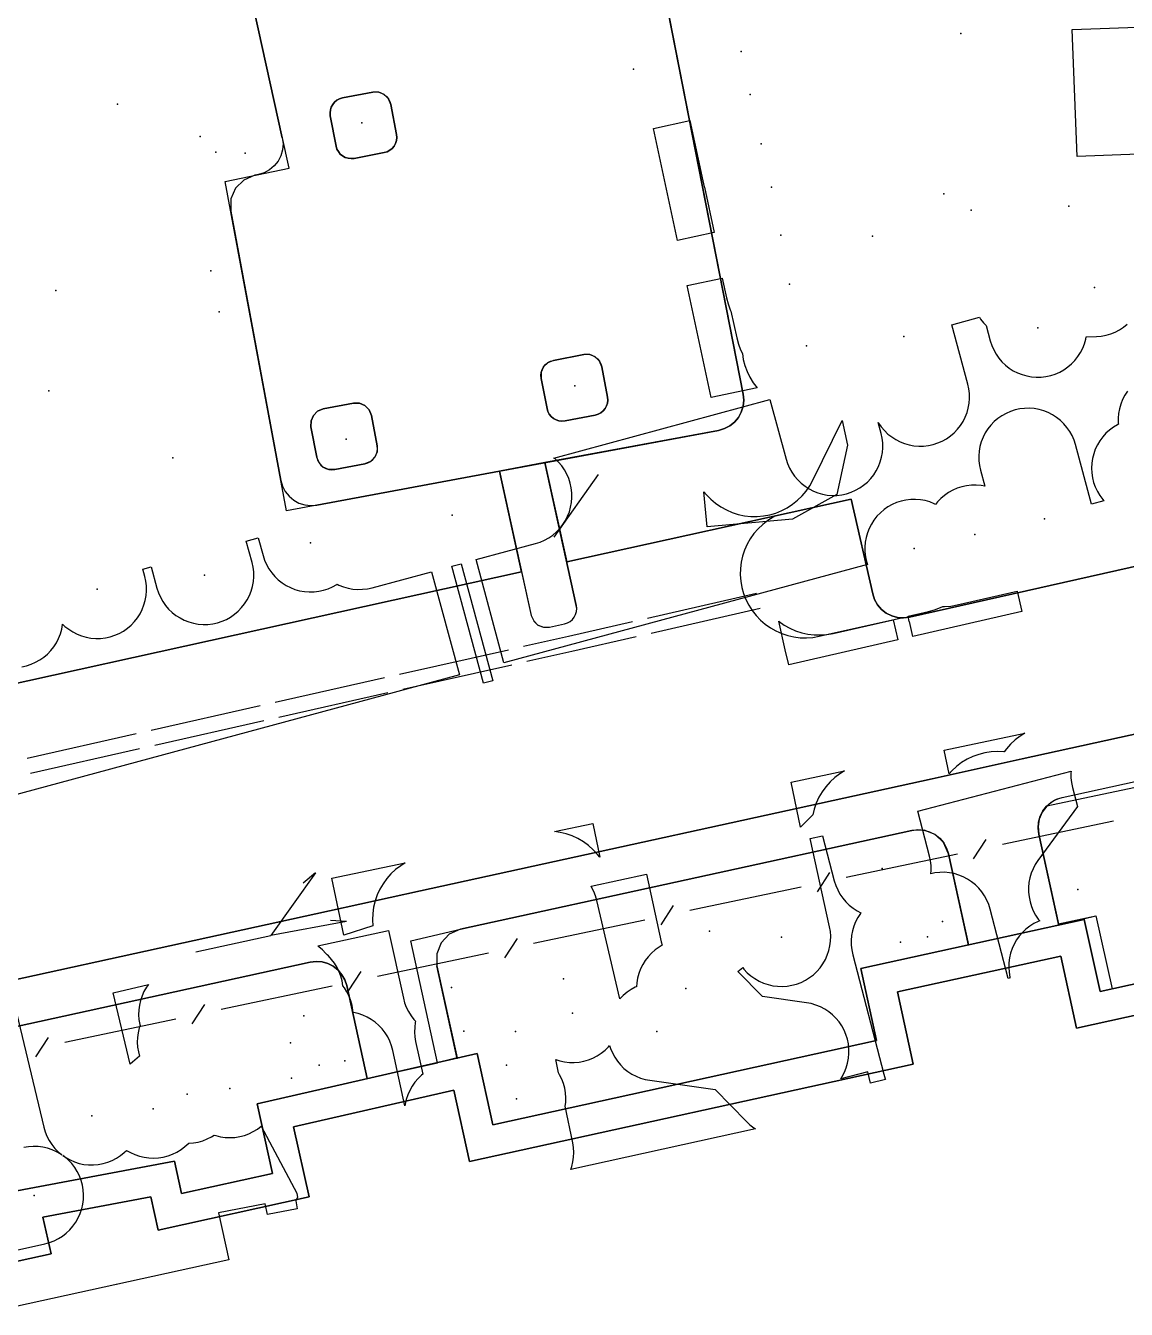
# Model space of a CAD drawing. Header units: metres. Extents: x 8858 to 9287, y -8974 to -8722.
# Drawn here: x 9107.37 to 9143.13, y -8955.03 to -8913.32 of the extents above; entities that cross this region are included whole.
import ezdxf

# ---------------------------------------------------------------- set-up
doc = ezdxf.new("R2010")
doc.units = ezdxf.units.M
for name, color, linetype in [('BOUNDARY', 7, 'Continuous'), ('BUSH', 7, 'Continuous'), ('CURB', 7, 'Continuous'), ('ELECTR_CABLE', 7, 'Continuous'), ('ELECTR_CABLE_COMM', 7, 'Continuous'), ('GRASS', 7, 'Continuous'), ('GROUND', 7, 'Continuous'), ('LOUNGER', 7, 'Continuous'), ('OVERHEAD_POWER_LINE', 7, 'Continuous'), ('ROAD', 7, 'Continuous'), ('SEWER', 7, 'Continuous'), ('SIDEWALK_PATH', 7, 'Continuous'), ('TREE', 7, 'Continuous')]:
    doc.layers.add(name, color=color, linetype=linetype)

msp = doc.modelspace()

# ---------------------------------------------------------------- linework, layer by layer
at = {"layer": 'BOUNDARY'}
msp.add_lwpolyline([(9155.736, -8942.765), (9141.513, -8945.894), (9140.998, -8943.551), (9135.689, -8944.719), (9136.204, -8947.062), (9121.791, -8950.233), (9121.281, -8947.913), (9116.077, -8949.105), (9116.577, -8951.38), (9111.672, -8952.459), (9111.435, -8951.381), (9107.935, -8952.035), (9108.196, -8953.224), (9102.198, -8954.543)], dxfattribs=at)
at = {"layer": 'BUSH'}
for p in [(9134.879, -8920.16), (9112.155, -8927.362)]:
    msp.add_point(p, dxfattribs=at)
at = {"layer": 'CURB'}
for points in [[(9115.709, -8916.961), (9113.361, -8906.325)], [(9127.422, -8908.657), (9130.679, -8925.294)], [(9117.665, -8915.665), (9118.648, -8915.478)], [(9119.233, -8915.875), (9119.42, -8916.857)], [(9117.455, -8917.232), (9117.268, -8916.25)], [(9119.023, -8917.442), (9118.04, -8917.63)], [(9114.815, -8918.181), (9114.935, -8918.156)], [(9115.661, -8928.096), (9114.034, -8919.343)], [(9124.518, -8924.195), (9125.5, -8924.007)], [(9126.085, -8924.405), (9126.272, -8925.387)], [(9124.308, -8925.762), (9124.12, -8924.779)], [(9117.038, -8925.775), (9118.02, -8925.587)], [(9118.605, -8925.985), (9118.792, -8926.967)], [(9125.875, -8925.972), (9124.893, -8926.159)], [(9116.828, -8927.342), (9116.64, -8926.359)], [(9129.88, -8926.47), (9122.761, -8927.793)], [(9122.761, -8927.793), (9116.827, -8928.896)], [(9118.395, -8927.552), (9117.413, -8927.739)], [(9122.761, -8927.793), (9123.795, -8932.483)], [(9124.236, -8927.519), (9125.26, -8932.161)], [(9124.948, -8930.744), (9134.193, -8928.704)], [(9134.193, -8928.704), (9134.888, -8931.783)], [(9136.083, -8932.538), (9148.253, -8929.794)], [(9096.497, -8937.022), (9123.483, -8931.067)], [(9124.39, -8932.863), (9124.879, -8932.757)], [(9139.746, -8937.145), (9156.497, -8933.474)], [(9141.044, -8938.397), (9155.815, -8935.159)], [(9136.815, -8937.788), (9139.746, -8937.145)], [(9120.198, -8941.43), (9136.815, -8937.788)], [(9101.857, -8947.999), (9102.971, -8953.349), (9107.005, -8952.462), (9106.737, -8951.242), (9112.204, -8950.22), (9112.434, -8951.267), (9115.386, -8950.618), (9114.887, -8948.352), (9122.041, -8946.714), (9122.553, -8949.041), (9135.013, -8946.3), (9134.497, -8943.957), (9141.76, -8942.36), (9142.275, -8944.703), (9154.545, -8942.004), (9153.933, -8939.222)], [(9121.496, -8942.681), (9136.16, -8939.467)], [(9140.932, -8942.556), (9140.281, -8939.587)], [(9138.001, -8943.199), (9137.35, -8940.23)], [(9117.243, -8942.078), (9120.198, -8941.43)], [(9101.324, -8945.567), (9117.243, -8942.078)], [(9102.622, -8946.818), (9116.612, -8943.752)], [(9121.394, -8946.89), (9120.733, -8943.872)], [(9118.464, -8947.533), (9117.802, -8944.514)]]:
    msp.add_lwpolyline(points, dxfattribs=at)
at = {"layer": 'ELECTR_CABLE'}
for points in [[(9128.551, -8920.296), (9127.772, -8916.656), (9128.946, -8916.404), (9129.365, -8918.36), (9129.418, -8918.559), (9129.421, -8918.567), (9129.736, -8920.042)], [(9129.644, -8925.403), (9128.865, -8921.763), (9129.998, -8921.52), (9130.134, -8922.158), (9130.188, -8922.357), (9130.26, -8922.55), (9130.284, -8922.6), (9130.47, -8923.464), (9130.523, -8923.664), (9130.595, -8923.857), (9130.653, -8923.975), (9130.684, -8924.168), (9130.737, -8924.367), (9130.81, -8924.56), (9130.901, -8924.745), (9131.009, -8924.92), (9131.134, -8925.084), (9131.134, -8925.084)], [(9132.284, -8929.357), (9129.506, -8929.6), (9129.406, -8928.463), (9129.484, -8928.56), (9129.627, -8928.707), (9129.785, -8928.84), (9129.955, -8928.956), (9130.135, -8929.056), (9130.325, -8929.137), (9130.521, -8929.199), (9130.723, -8929.242), (9130.928, -8929.265), (9131.134, -8929.268), (9131.339, -8929.25), (9131.542, -8929.212), (9131.74, -8929.155), (9131.931, -8929.078), (9132.114, -8928.984), (9132.287, -8928.871), (9132.448, -8928.743), (9132.595, -8928.599), (9132.728, -8928.441), (9132.845, -8928.271), (9132.944, -8928.091), (9133.894, -8926.145), (9134.065, -8926.946), (9133.718, -8928.553)], [(9136.037, -8932.511), (9136.699, -8932.36), (9136.898, -8932.305), (9137.09, -8932.23), (9137.161, -8932.193), (9137.221, -8932.195), (9137.427, -8932.179), (9137.63, -8932.143), (9139.579, -8931.697), (9139.731, -8932.361), (9136.189, -8933.169), (9136.078, -8932.682), (9136.076, -8932.682)], [(9132.047, -8933.602), (9131.834, -8932.667), (9131.848, -8932.68), (9132.017, -8932.798), (9132.197, -8932.899), (9132.385, -8932.982), (9132.581, -8933.046), (9132.783, -8933.09), (9132.987, -8933.115), (9133.193, -8933.119), (9133.399, -8933.103), (9133.602, -8933.067), (9135.552, -8932.622), (9135.702, -8933.281), (9132.161, -8934.089), (9132.049, -8933.602)], [(9137.207, -8936.859), (9139.834, -8936.309), (9139.683, -8936.402), (9139.519, -8936.526), (9139.367, -8936.666), (9139.23, -8936.82), (9139.162, -8936.914), (9139.146, -8936.911), (9138.94, -8936.903), (9138.734, -8936.915), (9138.531, -8936.946), (9138.331, -8936.998), (9138.138, -8937.069), (9137.952, -8937.158), (9137.776, -8937.266), (9137.612, -8937.39), (9137.46, -8937.529), (9137.369, -8937.632)], [(9132.235, -8937.9), (9133.97, -8937.537), (9133.819, -8937.63), (9133.655, -8937.754), (9133.503, -8937.894), (9133.367, -8938.048), (9133.245, -8938.215), (9133.141, -8938.392), (9133.055, -8938.58), (9132.987, -8938.774), (9132.942, -8938.966), (9132.541, -8939.364)], [(9126.024, -8940.342), (9125.952, -8940.248), (9125.812, -8940.096), (9125.658, -8939.959), (9125.491, -8939.838), (9125.314, -8939.734), (9125.126, -8939.648), (9124.932, -8939.58), (9124.731, -8939.532), (9124.556, -8939.508), (9125.795, -8939.249)], [(9117.318, -8941.023), (9119.705, -8940.523), (9119.554, -8940.616), (9119.39, -8940.741), (9119.238, -8940.88), (9119.102, -8941.034), (9118.98, -8941.201), (9118.876, -8941.379), (9118.79, -8941.566), (9118.722, -8941.761), (9118.674, -8941.961), (9118.646, -8942.165), (9118.638, -8942.371), (9118.65, -8942.566), (9117.705, -8942.871)]]:
    msp.add_lwpolyline(points, close=True, dxfattribs=at)
for points in [[(9127.573, -8932.572), (9131.114, -8931.763)], [(9127.687, -8933.059), (9131.228, -8932.25)], [(9123.544, -8933.487), (9125.009, -8933.157), (9127.086, -8932.683)], [(9123.657, -8933.974), (9125.119, -8933.645), (9127.199, -8933.17)], [(9119.512, -8934.395), (9123.056, -8933.597)], [(9119.626, -8934.882), (9123.169, -8934.084)], [(9115.481, -8935.302), (9119.024, -8934.505)], [(9115.594, -8935.789), (9119.138, -8934.991)], [(9111.449, -8936.21), (9114.993, -8935.412)], [(9111.563, -8936.697), (9115.106, -8935.899)], [(9107.418, -8937.118), (9110.961, -8936.32)], [(9107.531, -8937.605), (9111.075, -8936.807)]]:
    msp.add_lwpolyline(points, dxfattribs=at)
at = {"layer": 'ELECTR_CABLE_COMM'}
for points in [[(9139.106, -8939.919), (9142.715, -8939.157)], [(9138.167, -8940.388), (9138.576, -8939.76)], [(9134.028, -8940.992), (9137.638, -8940.229)], [(9133.09, -8941.461), (9133.499, -8940.833)], [(9128.951, -8942.064), (9132.561, -8941.302)], [(9128.013, -8942.534), (9128.422, -8941.905)], [(9123.874, -8943.137), (9127.484, -8942.375)], [(9122.936, -8943.606), (9123.345, -8942.978)], [(9118.797, -8944.21), (9122.407, -8943.447)], [(9117.859, -8944.679), (9118.268, -8944.051)], [(9113.72, -8945.282), (9117.33, -8944.52)], [(9112.782, -8945.751), (9113.191, -8945.123)], [(9108.643, -8946.355), (9112.252, -8945.592)], [(9107.705, -8946.824), (9108.114, -8946.196)]]:
    msp.add_lwpolyline(points, dxfattribs=at)
at = {"layer": 'GRASS'}
for points in [[(9096.497, -8937.022), (9123.483, -8931.067), (9122.761, -8927.793), (9115.844, -8929.079), (9113.855, -8918.379), (9115.928, -8917.951), (9113.361, -8906.325)], [(9127.422, -8908.657), (9130.679, -8925.294), (9130.698, -8925.492), (9130.677, -8925.687), (9130.619, -8925.874), (9130.525, -8926.048), (9130.398, -8926.2), (9130.245, -8926.323), (9130.071, -8926.414), (9129.88, -8926.47), (9124.236, -8927.519), (9124.948, -8930.744), (9134.193, -8928.704), (9134.888, -8931.783), (9134.95, -8931.97), (9135.046, -8932.139), (9135.174, -8932.287), (9135.329, -8932.408), (9135.505, -8932.496), (9135.693, -8932.548), (9135.888, -8932.562), (9136.083, -8932.538), (9148.253, -8929.794)]]:
    msp.add_lwpolyline(points, dxfattribs=at)
for points in [[(9119.233, -8915.875), (9119.158, -8915.691), (9119.022, -8915.555), (9118.846, -8915.48), (9118.648, -8915.478), (9117.665, -8915.665), (9117.571, -8915.693), (9117.485, -8915.738), (9117.409, -8915.8), (9117.346, -8915.875), (9117.299, -8915.962), (9117.27, -8916.055), (9117.259, -8916.152), (9117.268, -8916.25), (9117.455, -8917.232), (9117.483, -8917.327), (9117.529, -8917.413), (9117.59, -8917.489), (9117.666, -8917.552), (9117.752, -8917.599), (9117.845, -8917.628), (9117.942, -8917.639), (9118.04, -8917.63), (9119.023, -8917.442), (9119.117, -8917.414), (9119.203, -8917.369), (9119.279, -8917.308), (9119.342, -8917.232), (9119.389, -8917.146), (9119.418, -8917.053), (9119.429, -8916.956), (9119.42, -8916.857)], [(9126.085, -8924.405), (9126.01, -8924.221), (9125.875, -8924.085), (9125.699, -8924.009), (9125.5, -8924.007), (9124.518, -8924.195), (9124.334, -8924.27), (9124.198, -8924.405), (9124.122, -8924.581), (9124.12, -8924.779), (9124.308, -8925.762), (9124.336, -8925.856), (9124.381, -8925.943), (9124.442, -8926.018), (9124.518, -8926.082), (9124.604, -8926.129), (9124.697, -8926.158), (9124.794, -8926.168), (9124.893, -8926.159), (9125.875, -8925.972), (9125.969, -8925.944), (9126.056, -8925.898), (9126.132, -8925.837), (9126.195, -8925.762), (9126.242, -8925.675), (9126.271, -8925.582), (9126.281, -8925.485), (9126.272, -8925.387)], [(9118.605, -8925.985), (9118.53, -8925.801), (9118.395, -8925.665), (9118.219, -8925.589), (9118.02, -8925.587), (9117.038, -8925.775), (9116.854, -8925.85), (9116.718, -8925.985), (9116.642, -8926.161), (9116.64, -8926.359), (9116.828, -8927.342), (9116.856, -8927.436), (9116.901, -8927.523), (9116.962, -8927.598), (9117.038, -8927.662), (9117.124, -8927.709), (9117.217, -8927.738), (9117.314, -8927.748), (9117.413, -8927.739), (9118.395, -8927.552), (9118.489, -8927.524), (9118.576, -8927.478), (9118.652, -8927.417), (9118.715, -8927.342), (9118.762, -8927.255), (9118.791, -8927.162), (9118.801, -8927.065), (9118.792, -8926.967)], [(9153.933, -8939.222), (9157.555, -8938.425), (9157.006, -8935.922), (9156.946, -8935.737), (9156.853, -8935.569), (9156.73, -8935.422), (9156.579, -8935.3), (9140.54, -8938.677), (9140.391, -8938.875), (9140.296, -8939.1), (9140.258, -8939.341), (9140.281, -8939.587), (9140.921, -8942.509), (9142.14, -8942.241), (9142.664, -8944.617), (9154.545, -8942.004)], [(9135.013, -8946.3), (9134.497, -8943.957), (9137.999, -8943.187), (9137.35, -8940.23), (9137.19, -8939.866), (9136.913, -8939.602), (9136.557, -8939.461), (9136.16, -8939.467), (9121.496, -8942.681), (9121.132, -8942.841), (9120.868, -8943.119), (9120.726, -8943.475), (9120.733, -8943.872), (9121.388, -8946.863), (9122.041, -8946.714), (9122.553, -8949.041)], [(9102.622, -8946.818), (9102.261, -8946.977), (9101.997, -8947.251), (9101.855, -8947.604), (9101.857, -8947.999), (9102.971, -8953.349), (9107.005, -8952.462), (9106.737, -8951.242), (9112.204, -8950.22), (9112.434, -8951.267), (9115.386, -8950.618), (9114.887, -8948.352), (9118.464, -8947.533), (9117.802, -8944.514), (9117.742, -8944.327), (9117.646, -8944.157), (9117.52, -8944.009), (9117.365, -8943.886), (9117.189, -8943.797), (9117.002, -8943.744), (9116.807, -8943.729), (9116.612, -8943.752)]]:
    msp.add_lwpolyline(points, close=True, dxfattribs=at)
at = {"layer": 'GROUND'}
for points in [[(9113.361, -8906.325), (9115.709, -8916.961), (9115.733, -8917.158), (9115.717, -8917.355), (9115.663, -8917.544), (9115.572, -8917.72), (9115.448, -8917.876), (9115.297, -8918.002), (9115.125, -8918.097), (9114.935, -8918.156), (9114.815, -8918.181), (9114.454, -8918.334), (9114.187, -8918.602), (9114.039, -8918.951), (9114.034, -8919.343), (9115.661, -8928.096), (9115.716, -8928.285), (9115.806, -8928.458), (9115.928, -8928.611), (9116.079, -8928.737), (9116.251, -8928.832), (9116.437, -8928.891), (9116.631, -8928.913), (9116.827, -8928.896), (9122.761, -8927.793), (9123.483, -8931.067), (9096.497, -8937.022)], [(9148.253, -8929.794), (9136.083, -8932.538), (9135.888, -8932.562), (9135.693, -8932.548), (9135.505, -8932.496), (9135.329, -8932.408), (9135.174, -8932.287), (9135.046, -8932.139), (9134.95, -8931.97), (9134.888, -8931.783), (9134.193, -8928.704), (9124.948, -8930.744), (9124.236, -8927.519), (9129.88, -8926.47), (9130.071, -8926.414), (9130.245, -8926.323), (9130.398, -8926.2), (9130.525, -8926.048), (9130.619, -8925.874), (9130.677, -8925.687), (9130.698, -8925.492), (9130.679, -8925.294), (9127.422, -8908.657)]]:
    msp.add_lwpolyline(points, dxfattribs=at)
at = {"layer": 'LOUNGER'}
msp.add_point((9137.193, -8918.784), dxfattribs=at)
at = {"layer": 'OVERHEAD_POWER_LINE'}
for points in [[(9124.535, -8929.939), (9125.983, -8927.9)], [(9116.786, -8940.851), (9115.338, -8942.889)], [(9116.786, -8940.851), (9116.386, -8941.182)], [(9117.796, -8942.434), (9117.279, -8942.394)], [(9117.796, -8942.434), (9115.338, -8942.889)], [(9112.895, -8943.419), (9115.338, -8942.889)]]:
    msp.add_lwpolyline(points, dxfattribs=at)
at = {"layer": 'ROAD'}
for points in [[(9096.498, -8937.022), (9123.482, -8931.067), (9123.483, -8931.067), (9123.483, -8931.068), (9123.795, -8932.482), (9123.796, -8932.484), (9123.875, -8932.662), (9123.877, -8932.665), (9124.013, -8932.795), (9124.016, -8932.797), (9124.19, -8932.866), (9124.194, -8932.867), (9124.389, -8932.864), (9124.391, -8932.863), (9124.878, -8932.757), (9124.879, -8932.757), (9124.972, -8932.727), (9124.973, -8932.726), (9125.057, -8932.68), (9125.059, -8932.678), (9125.132, -8932.616), (9125.133, -8932.615), (9125.193, -8932.539), (9125.194, -8932.537), (9125.238, -8932.451), (9125.238, -8932.449), (9125.264, -8932.357), (9125.265, -8932.355), (9125.272, -8932.26), (9125.272, -8932.258), (9125.261, -8932.161), (9125.26, -8932.16), (9124.948, -8930.745), (9124.948, -8930.744), (9124.949, -8930.744), (9131.725, -8929.249), (9131.65, -8929.286), (9131.476, -8929.397), (9131.314, -8929.524), (9131.164, -8929.666), (9131.03, -8929.822), (9130.911, -8929.991), (9130.81, -8930.17), (9130.727, -8930.359), (9130.662, -8930.554), (9130.617, -8930.755), (9130.592, -8930.96), (9130.587, -8931.166), (9130.603, -8931.371), (9130.638, -8931.574), (9130.693, -8931.773), (9130.768, -8931.965), (9130.86, -8932.149), (9130.971, -8932.323), (9131.098, -8932.486), (9131.24, -8932.635), (9131.396, -8932.769), (9131.565, -8932.888), (9131.744, -8932.989), (9131.933, -8933.072), (9132.128, -8933.137), (9132.33, -8933.182), (9132.534, -8933.207), (9132.74, -8933.212), (9132.946, -8933.196), (9133.149, -8933.161), (9135.823, -8932.558), (9135.887, -8932.563), (9135.889, -8932.562), (9136.083, -8932.538), (9136.084, -8932.538), (9145.392, -8930.44)], [(9156.497, -8933.474), (9139.746, -8937.146), (9136.815, -8937.788), (9120.198, -8941.43), (9117.243, -8942.078), (9101.325, -8945.567), (9096.993, -8946.517), (9080.71, -8950.085), (9077.416, -8950.808), (9061.089, -8954.386)]]:
    msp.add_lwpolyline(points, dxfattribs=at)
at = {"layer": 'SEWER'}
for points in [[(9143.524, -8917.499), (9141.526, -8917.574), (9141.372, -8913.445), (9144.086, -8913.344)], [(9143.16, -8925.197), (9143.075, -8925.329), (9143.003, -8925.469), (9142.946, -8925.615), (9142.903, -8925.766), (9142.875, -8925.921), (9142.863, -8926.077), (9142.866, -8926.234), (9142.87, -8926.273), (9142.843, -8926.286), (9142.708, -8926.366), (9142.582, -8926.46), (9142.466, -8926.565), (9142.36, -8926.681), (9142.267, -8926.807), (9142.186, -8926.942), (9142.119, -8927.084), (9142.066, -8927.232), (9142.027, -8927.384), (9142.004, -8927.539), (9141.997, -8927.696), (9142.004, -8927.853), (9142.027, -8928.008), (9142.065, -8928.161), (9142.118, -8928.309), (9142.185, -8928.451), (9142.266, -8928.585), (9142.359, -8928.711), (9142.399, -8928.755), (9141.998, -8928.864), (9141.476, -8926.933), (9141.428, -8926.784), (9141.365, -8926.64), (9141.288, -8926.503), (9141.199, -8926.374), (9141.097, -8926.254), (9140.984, -8926.145), (9140.861, -8926.048), (9140.728, -8925.963), (9140.589, -8925.892), (9140.442, -8925.834), (9140.291, -8925.791), (9140.137, -8925.764), (9139.98, -8925.751), (9139.823, -8925.754), (9139.667, -8925.772), (9139.514, -8925.806), (9139.365, -8925.854), (9139.221, -8925.917), (9139.084, -8925.993), (9138.955, -8926.083), (9138.835, -8926.185), (9138.726, -8926.298), (9138.629, -8926.421), (9138.544, -8926.553), (9138.473, -8926.693), (9138.415, -8926.839), (9138.372, -8926.99), (9138.345, -8927.145), (9138.332, -8927.301), (9138.335, -8927.458), (9138.353, -8927.614), (9138.387, -8927.768), (9138.526, -8928.283), (9138.407, -8928.262), (9138.251, -8928.25), (9138.094, -8928.252), (9137.938, -8928.271), (9137.785, -8928.304), (9137.635, -8928.353), (9137.491, -8928.415), (9137.354, -8928.492), (9137.225, -8928.582), (9137.106, -8928.683), (9136.997, -8928.796), (9136.933, -8928.877), (9136.889, -8928.854), (9136.743, -8928.797), (9136.592, -8928.754), (9136.437, -8928.726), (9136.281, -8928.714), (9136.124, -8928.716), (9135.968, -8928.735), (9135.815, -8928.768), (9135.665, -8928.817), (9135.521, -8928.879), (9135.384, -8928.956), (9135.255, -8929.046), (9135.136, -8929.147), (9135.027, -8929.26), (9134.929, -8929.384), (9134.845, -8929.516), (9134.773, -8929.656), (9134.716, -8929.802), (9134.673, -8929.953), (9134.645, -8930.107), (9134.633, -8930.264), (9134.636, -8930.421), (9134.654, -8930.577), (9134.687, -8930.73), (9134.715, -8930.832), (9122.909, -8934.022), (9122.003, -8930.67), (9123.934, -8930.149), (9124.084, -8930.1), (9124.228, -8930.038), (9124.365, -8929.961), (9124.494, -8929.871), (9124.613, -8929.77), (9124.722, -8929.657), (9124.819, -8929.533), (9124.904, -8929.401), (9124.976, -8929.261), (9125.033, -8929.115), (9125.076, -8928.964), (9125.104, -8928.81), (9125.116, -8928.653), (9125.113, -8928.496), (9125.095, -8928.34), (9125.062, -8928.187), (9125.013, -8928.037), (9124.95, -8927.893), (9124.874, -8927.756), (9124.784, -8927.627), (9124.682, -8927.508), (9124.569, -8927.399), (9124.53, -8927.368), (9131.551, -8925.471), (9132.073, -8927.402), (9132.121, -8927.551), (9132.184, -8927.695), (9132.261, -8927.832), (9132.35, -8927.961), (9132.452, -8928.08), (9132.565, -8928.189), (9132.689, -8928.287), (9132.821, -8928.372), (9132.96, -8928.443), (9133.107, -8928.5), (9133.258, -8928.543), (9133.412, -8928.571), (9133.569, -8928.583), (9133.726, -8928.581), (9133.882, -8928.562), (9134.035, -8928.529), (9134.184, -8928.48), (9134.328, -8928.418), (9134.465, -8928.341), (9134.594, -8928.252), (9134.714, -8928.15), (9134.823, -8928.037), (9134.92, -8927.913), (9135.005, -8927.781), (9135.077, -8927.642), (9135.134, -8927.495), (9135.177, -8927.344), (9135.204, -8927.19), (9135.217, -8927.033), (9135.214, -8926.876), (9135.196, -8926.72), (9135.162, -8926.567), (9135.066, -8926.209), (9135.078, -8926.231), (9135.167, -8926.359), (9135.269, -8926.479), (9135.382, -8926.588), (9135.506, -8926.685), (9135.638, -8926.77), (9135.778, -8926.842), (9135.924, -8926.899), (9136.075, -8926.942), (9136.229, -8926.97), (9136.386, -8926.982), (9136.543, -8926.979), (9136.699, -8926.961), (9136.852, -8926.927), (9137.002, -8926.879), (9137.145, -8926.816), (9137.283, -8926.74), (9137.411, -8926.65), (9137.531, -8926.548), (9137.64, -8926.435), (9137.737, -8926.312), (9137.822, -8926.18), (9137.894, -8926.04), (9137.951, -8925.894), (9137.994, -8925.743), (9138.022, -8925.588), (9138.034, -8925.432), (9138.031, -8925.275), (9138.013, -8925.119), (9137.979, -8924.965), (9137.458, -8923.035), (9138.352, -8922.793), (9138.39, -8922.851), (9138.488, -8922.973), (9138.572, -8923.059), (9138.707, -8923.56), (9138.756, -8923.71), (9138.818, -8923.854), (9138.895, -8923.991), (9138.985, -8924.12), (9139.086, -8924.239), (9139.199, -8924.348), (9139.323, -8924.445), (9139.455, -8924.53), (9139.595, -8924.602), (9139.741, -8924.659), (9139.892, -8924.702), (9140.046, -8924.73), (9140.203, -8924.742), (9140.36, -8924.739), (9140.516, -8924.721), (9140.669, -8924.687), (9140.819, -8924.639), (9140.963, -8924.576), (9141.1, -8924.5), (9141.229, -8924.41), (9141.348, -8924.308), (9141.457, -8924.195), (9141.554, -8924.072), (9141.639, -8923.94), (9141.711, -8923.8), (9141.768, -8923.654), (9141.811, -8923.503), (9141.823, -8923.434), (9142.158, -8923.422), (9142.314, -8923.408), (9142.468, -8923.379), (9142.619, -8923.336), (9142.765, -8923.277), (9142.904, -8923.205), (9143.036, -8923.119), (9143.158, -8923.021)], [(9107.247, -8934.15), (9107.4, -8934.116), (9107.55, -8934.068), (9107.694, -8934.005), (9107.831, -8933.929), (9107.96, -8933.839), (9108.079, -8933.737), (9108.188, -8933.624), (9108.285, -8933.501), (9108.37, -8933.369), (9108.442, -8933.229), (9108.499, -8933.083), (9108.542, -8932.932), (9108.57, -8932.777), (9108.571, -8932.764), (9108.647, -8932.838), (9108.771, -8932.935), (9108.903, -8933.02), (9109.043, -8933.092), (9109.189, -8933.149), (9109.34, -8933.192), (9109.494, -8933.22), (9109.651, -8933.232), (9109.808, -8933.229), (9109.964, -8933.211), (9110.117, -8933.177), (9110.267, -8933.129), (9110.411, -8933.066), (9110.548, -8932.99), (9110.677, -8932.9), (9110.796, -8932.798), (9110.905, -8932.685), (9111.002, -8932.562), (9111.087, -8932.43), (9111.159, -8932.29), (9111.216, -8932.144), (9111.259, -8931.993), (9111.287, -8931.838), (9111.299, -8931.682), (9111.296, -8931.525), (9111.278, -8931.369), (9111.245, -8931.216), (9111.18, -8930.976), (9111.451, -8930.903), (9111.638, -8931.596), (9111.687, -8931.746), (9111.749, -8931.889), (9111.826, -8932.027), (9111.916, -8932.156), (9112.017, -8932.275), (9112.13, -8932.384), (9112.254, -8932.481), (9112.386, -8932.566), (9112.526, -8932.638), (9112.672, -8932.695), (9112.823, -8932.738), (9112.977, -8932.766), (9113.134, -8932.778), (9113.291, -8932.775), (9113.447, -8932.757), (9113.6, -8932.723), (9113.75, -8932.675), (9113.894, -8932.612), (9114.031, -8932.536), (9114.16, -8932.446), (9114.279, -8932.344), (9114.388, -8932.231), (9114.485, -8932.108), (9114.57, -8931.976), (9114.642, -8931.836), (9114.699, -8931.69), (9114.742, -8931.539), (9114.77, -8931.384), (9114.782, -8931.228), (9114.779, -8931.071), (9114.761, -8930.915), (9114.728, -8930.762), (9114.54, -8930.068), (9114.93, -8929.962), (9115.086, -8930.539), (9115.135, -8930.689), (9115.197, -8930.832), (9115.274, -8930.97), (9115.364, -8931.099), (9115.465, -8931.218), (9115.578, -8931.327), (9115.702, -8931.424), (9115.834, -8931.509), (9115.974, -8931.581), (9116.12, -8931.638), (9116.271, -8931.681), (9116.425, -8931.709), (9116.582, -8931.721), (9116.739, -8931.718), (9116.895, -8931.7), (9117.048, -8931.666), (9117.198, -8931.618), (9117.342, -8931.555), (9117.479, -8931.479), (9117.493, -8931.469), (9117.55, -8931.497), (9117.696, -8931.555), (9117.847, -8931.598), (9118.002, -8931.625), (9118.158, -8931.638), (9118.315, -8931.635), (9118.471, -8931.617), (9118.625, -8931.583), (9120.555, -8931.062), (9121.461, -8934.413), (9098.784, -8940.54)], [(9106.906, -8944.672), (9107.959, -8949.11), (9108.003, -8949.261), (9108.061, -8949.407), (9108.133, -8949.546), (9108.219, -8949.678), (9108.317, -8949.801), (9108.427, -8949.913), (9108.542, -8950.01), (9108.514, -8949.99), (9108.378, -8949.912), (9108.234, -8949.848), (9108.085, -8949.798), (9107.932, -8949.763), (9107.777, -8949.743), (9107.62, -8949.738), (9107.463, -8949.749), (9107.308, -8949.775)], [(9106.28, -8953.278), (9107.995, -8952.901), (9108.147, -8952.859), (9108.294, -8952.803), (9108.434, -8952.733), (9108.567, -8952.65), (9108.692, -8952.554), (9108.806, -8952.446), (9108.909, -8952.328), (9109, -8952.2), (9109.078, -8952.064), (9109.142, -8951.92), (9109.192, -8951.771), (9109.227, -8951.618), (9109.247, -8951.463), (9109.252, -8951.306), (9109.241, -8951.149), (9109.215, -8950.994), (9109.173, -8950.843), (9109.117, -8950.696), (9109.048, -8950.555), (9108.964, -8950.422), (9108.868, -8950.298), (9108.76, -8950.184), (9108.642, -8950.081), (9108.575, -8950.033), (9108.676, -8950.103), (9108.814, -8950.179), (9108.958, -8950.241), (9109.108, -8950.288), (9109.262, -8950.321), (9109.418, -8950.338), (9109.575, -8950.34), (9109.731, -8950.326), (9109.885, -8950.298), (9110.036, -8950.254), (9110.182, -8950.196), (9110.321, -8950.123), (9110.453, -8950.038), (9110.576, -8949.94), (9110.651, -8949.866), (9110.776, -8949.939), (9110.919, -8950.004), (9111.067, -8950.056), (9111.22, -8950.092), (9111.376, -8950.114), (9111.533, -8950.12), (9111.689, -8950.11), (9111.844, -8950.086), (9111.996, -8950.046), (9112.144, -8949.992), (9112.285, -8949.923), (9112.419, -8949.841), (9112.544, -8949.746), (9112.676, -8949.635), (9112.82, -8949.624), (9112.974, -8949.596), (9113.126, -8949.553), (9113.272, -8949.495), (9113.411, -8949.424), (9113.497, -8949.369), (9113.55, -8949.387), (9113.702, -8949.424), (9113.858, -8949.445), (9114.015, -8949.452), (9114.171, -8949.443), (9114.327, -8949.418), (9114.479, -8949.379), (9114.626, -8949.325), (9114.767, -8949.256), (9114.901, -8949.174), (9115.023, -8949.083), (9116.176, -8951.257), (9116.207, -8951.402), (9116.187, -8951.406), (9116.147, -8951.511), (9116.197, -8951.768), (9115.224, -8951.955), (9115.157, -8951.605), (9113.632, -8951.898), (9113.968, -8953.426), (9106.666, -8955.032)]]:
    msp.add_lwpolyline(points, dxfattribs=at)
for points in [[(9122.244, -8934.686), (9121.216, -8930.883), (9121.515, -8930.802), (9122.543, -8934.605)], [(9141.333, -8937.548), (9141.328, -8937.604), (9141.329, -8937.761), (9141.346, -8937.917), (9141.378, -8938.07), (9141.539, -8938.688), (9140.255, -8940.444), (9140.169, -8940.575), (9140.096, -8940.714), (9140.037, -8940.859), (9139.992, -8941.01), (9139.963, -8941.164), (9139.948, -8941.32), (9139.949, -8941.477), (9139.966, -8941.633), (9139.998, -8941.787), (9140.044, -8941.937), (9140.105, -8942.082), (9140.18, -8942.22), (9140.268, -8942.35), (9140.315, -8942.406), (9140.263, -8942.426), (9140.122, -8942.496), (9139.989, -8942.579), (9139.865, -8942.675), (9139.751, -8942.783), (9139.648, -8942.902), (9139.557, -8943.03), (9139.479, -8943.166), (9139.414, -8943.309), (9139.365, -8943.458), (9139.329, -8943.611), (9139.31, -8943.767), (9139.305, -8943.924), (9139.316, -8944.08), (9139.342, -8944.235), (9139.347, -8944.253), (9139.349, -8944.263), (9139.291, -8944.278), (9138.706, -8942.027), (9138.66, -8941.878), (9138.598, -8941.733), (9138.523, -8941.595), (9138.435, -8941.466), (9138.334, -8941.345), (9138.222, -8941.235), (9138.1, -8941.136), (9137.968, -8941.05), (9137.829, -8940.978), (9137.684, -8940.919), (9137.533, -8940.874), (9137.379, -8940.845), (9137.222, -8940.831), (9137.065, -8940.833), (9136.909, -8940.849), (9136.779, -8940.876), (9136.789, -8940.77), (9136.787, -8940.613), (9136.77, -8940.457), (9136.738, -8940.303), (9136.358, -8938.84)], [(9133.26, -8939.643), (9133.641, -8941.108), (9133.688, -8941.258), (9133.75, -8941.403), (9133.825, -8941.54), (9133.913, -8941.67), (9134.014, -8941.791), (9134.126, -8941.901), (9134.248, -8941.999), (9134.379, -8942.085), (9134.504, -8942.151), (9134.492, -8942.165), (9134.406, -8942.296), (9134.334, -8942.435), (9134.275, -8942.581), (9134.23, -8942.732), (9134.201, -8942.886), (9134.187, -8943.042), (9134.189, -8943.199), (9134.205, -8943.355), (9134.237, -8943.509), (9135.247, -8947.395), (9135.294, -8947.545), (9135.301, -8947.562), (9134.819, -8947.686), (9134.725, -8947.316), (9133.848, -8947.541), (9133.898, -8947.465), (9133.971, -8947.326), (9134.03, -8947.18), (9134.074, -8947.03), (9134.103, -8946.875), (9134.117, -8946.719), (9134.116, -8946.562), (9134.099, -8946.406), (9134.067, -8946.252), (9134.02, -8946.102), (9133.959, -8945.958), (9133.884, -8945.82), (9133.796, -8945.69), (9133.695, -8945.57), (9133.583, -8945.459), (9133.461, -8945.361), (9133.329, -8945.275), (9133.19, -8945.202), (9133.045, -8945.143), (9132.894, -8945.099), (9132.74, -8945.07), (9131.303, -8944.869), (9130.508, -8944.051), (9130.62, -8943.965), (9130.664, -8943.923), (9130.706, -8943.977), (9130.814, -8944.092), (9130.932, -8944.195), (9131.06, -8944.286), (9131.196, -8944.365), (9131.339, -8944.429), (9131.488, -8944.479), (9131.641, -8944.515), (9131.796, -8944.535), (9131.953, -8944.54), (9132.11, -8944.529), (9132.265, -8944.503), (9132.416, -8944.462), (9132.563, -8944.407), (9132.704, -8944.337), (9132.837, -8944.254), (9132.962, -8944.158), (9133.076, -8944.05), (9133.179, -8943.932), (9133.27, -8943.804), (9133.349, -8943.668), (9133.413, -8943.525), (9133.463, -8943.376), (9133.499, -8943.223), (9133.519, -8943.067), (9133.524, -8942.91), (9133.513, -8942.754), (9133.487, -8942.599), (9132.861, -8939.73)], [(9127.539, -8940.89), (9128.019, -8943.088), (9128.05, -8943.203), (9127.947, -8943.263), (9127.82, -8943.354), (9127.702, -8943.458), (9127.595, -8943.573), (9127.5, -8943.698), (9127.417, -8943.831), (9127.348, -8943.972), (9127.293, -8944.119), (9127.252, -8944.271), (9127.227, -8944.426), (9127.219, -8944.547), (9127.175, -8944.565), (9127.038, -8944.641), (9126.908, -8944.729), (9126.787, -8944.83), (9126.677, -8944.942), (9126.674, -8944.945), (9125.929, -8941.747), (9125.886, -8941.596), (9125.829, -8941.45), (9125.757, -8941.31), (9125.739, -8941.283)], [(9119.161, -8942.718), (9119.641, -8944.919), (9119.682, -8945.07), (9119.737, -8945.217), (9119.807, -8945.358), (9119.89, -8945.491), (9119.986, -8945.616), (9120.038, -8945.67), (9120.029, -8945.707), (9120.009, -8945.863), (9120.004, -8946.02), (9120.015, -8946.176), (9120.041, -8946.331), (9120.273, -8947.395), (9120.234, -8947.426), (9120.12, -8947.533), (9120.017, -8947.652), (9119.926, -8947.78), (9119.848, -8947.916), (9119.784, -8948.059), (9119.734, -8948.208), (9119.699, -8948.361), (9119.692, -8948.416), (9119.299, -8946.618), (9119.258, -8946.466), (9119.202, -8946.319), (9119.133, -8946.179), (9119.05, -8946.045), (9118.954, -8945.921), (9118.846, -8945.807), (9118.728, -8945.703), (9118.6, -8945.612), (9118.464, -8945.534), (9118.321, -8945.47), (9118.172, -8945.419), (9118.019, -8945.384), (9118.006, -8945.382), (9118.001, -8945.309), (9117.975, -8945.154), (9117.934, -8945.003), (9117.879, -8944.856), (9117.809, -8944.715), (9117.726, -8944.582), (9117.676, -8944.517), (9117.676, -8944.515), (9117.651, -8944.36), (9117.612, -8944.209), (9117.557, -8944.061), (9117.489, -8943.92), (9117.407, -8943.786), (9117.312, -8943.661), (9117.205, -8943.546), (9117.163, -8943.508), (9117.127, -8943.464), (9117.018, -8943.351), (9116.899, -8943.249), (9116.858, -8943.221)], [(9111.362, -8944.472), (9111.294, -8944.567), (9111.216, -8944.704), (9111.152, -8944.847), (9111.102, -8944.996), (9111.067, -8945.149), (9111.047, -8945.305), (9111.042, -8945.462), (9111.053, -8945.618), (9111.079, -8945.773), (9111.087, -8945.802), (9111.058, -8945.889), (9111.022, -8946.042), (9111.002, -8946.198), (9110.997, -8946.355), (9111.008, -8946.511), (9111.034, -8946.666), (9111.071, -8946.805), (9110.762, -8947.064), (9110.212, -8944.745)], [(9125.082, -8950.488), (9125.114, -8950.396), (9125.151, -8950.244), (9125.173, -8950.088), (9125.18, -8949.932), (9125.171, -8949.775), (9125.147, -8949.62), (9124.902, -8948.427), (9124.916, -8948.315), (9124.921, -8948.158), (9124.91, -8948.002), (9124.883, -8947.847), (9124.842, -8947.695), (9124.786, -8947.549), (9124.716, -8947.408), (9124.68, -8947.351), (9124.591, -8946.916), (9124.593, -8946.913), (9124.726, -8946.955), (9124.879, -8946.988), (9125.035, -8947.006), (9125.192, -8947.009), (9125.348, -8946.996), (9125.503, -8946.968), (9125.654, -8946.925), (9125.8, -8946.867), (9125.94, -8946.796), (9126.072, -8946.711), (9126.195, -8946.613), (9126.307, -8946.504), (9126.341, -8946.464), (9126.37, -8946.558), (9126.431, -8946.702), (9126.507, -8946.84), (9126.595, -8946.97), (9126.696, -8947.091), (9126.808, -8947.201), (9126.93, -8947.299), (9127.061, -8947.385), (9127.2, -8947.458), (9127.346, -8947.517), (9127.497, -8947.561), (9127.651, -8947.59), (9129.773, -8947.887), (9130.784, -8948.927), (9130.898, -8949.034), (9131.023, -8949.13), (9131.083, -8949.167)]]:
    msp.add_lwpolyline(points, close=True, dxfattribs=at)
at = {"layer": 'SIDEWALK_PATH'}
for points in [[(9113.037, -8904.859), (9115.709, -8916.961), (9115.733, -8917.158), (9115.717, -8917.355), (9115.663, -8917.544), (9115.572, -8917.72), (9115.448, -8917.876), (9115.297, -8918.002), (9115.125, -8918.097), (9114.935, -8918.156), (9114.815, -8918.181), (9114.454, -8918.334), (9114.187, -8918.602), (9114.039, -8918.951), (9114.034, -8919.343), (9115.661, -8928.096), (9115.716, -8928.285), (9115.806, -8928.458), (9115.928, -8928.611), (9116.079, -8928.737), (9116.251, -8928.832), (9116.437, -8928.891), (9116.631, -8928.913), (9116.827, -8928.896), (9122.761, -8927.793), (9129.88, -8926.47), (9130.071, -8926.414), (9130.245, -8926.323), (9130.398, -8926.2), (9130.525, -8926.048), (9130.619, -8925.874), (9130.677, -8925.687), (9130.698, -8925.492), (9130.679, -8925.294), (9127.142, -8907.224)], [(9156.497, -8933.474), (9139.746, -8937.145), (9136.815, -8937.788), (9120.198, -8941.43), (9117.243, -8942.078), (9101.324, -8945.567), (9096.993, -8946.516), (9080.71, -8950.085), (9077.415, -8950.807), (9061.089, -8954.386)], [(9102.622, -8946.818), (9116.612, -8943.752), (9116.807, -8943.729), (9117.002, -8943.744), (9117.189, -8943.797), (9117.365, -8943.886), (9117.52, -8944.009), (9117.646, -8944.157), (9117.742, -8944.327), (9117.802, -8944.514), (9118.464, -8947.533), (9120.754, -8947.027), (9119.881, -8943.058), (9121.496, -8942.681), (9136.16, -8939.467), (9136.355, -8939.444), (9136.55, -8939.46), (9136.737, -8939.512), (9136.913, -8939.602), (9137.068, -8939.724), (9137.194, -8939.872), (9137.29, -8940.042), (9137.35, -8940.23), (9137.999, -8943.187), (9140.929, -8942.542), (9140.281, -8939.587), (9140.258, -8939.392), (9140.273, -8939.197), (9140.326, -8939.01), (9140.416, -8938.834), (9140.538, -8938.679), (9140.686, -8938.553), (9140.856, -8938.457), (9141.044, -8938.397), (9155.815, -8935.159)], [(9154.545, -8942.004), (9142.275, -8944.703), (9141.76, -8942.36), (9134.497, -8943.957), (9135.013, -8946.3), (9122.553, -8949.041), (9122.041, -8946.714), (9114.887, -8948.352), (9115.386, -8950.618), (9112.434, -8951.267), (9112.204, -8950.22), (9106.737, -8951.242)], [(9102.198, -8954.543), (9108.196, -8953.224), (9107.935, -8952.035), (9111.435, -8951.381), (9111.672, -8952.459), (9116.577, -8951.38), (9116.077, -8949.105), (9121.281, -8947.913), (9121.791, -8950.233), (9136.204, -8947.062), (9135.689, -8944.719), (9140.998, -8943.551), (9141.513, -8945.894), (9155.736, -8942.765)]]:
    msp.add_lwpolyline(points, dxfattribs=at)
for points in [[(9119.233, -8915.875), (9119.42, -8916.857), (9119.429, -8916.956), (9119.418, -8917.053), (9119.389, -8917.146), (9119.342, -8917.232), (9119.279, -8917.308), (9119.203, -8917.369), (9119.117, -8917.414), (9119.023, -8917.442), (9118.04, -8917.63), (9117.942, -8917.639), (9117.845, -8917.628), (9117.752, -8917.599), (9117.666, -8917.552), (9117.59, -8917.489), (9117.529, -8917.413), (9117.483, -8917.327), (9117.455, -8917.232), (9117.268, -8916.25), (9117.259, -8916.152), (9117.27, -8916.055), (9117.299, -8915.962), (9117.346, -8915.875), (9117.409, -8915.8), (9117.485, -8915.738), (9117.571, -8915.693), (9117.665, -8915.665), (9118.648, -8915.478), (9118.746, -8915.469), (9118.843, -8915.479), (9118.936, -8915.508), (9119.022, -8915.555), (9119.098, -8915.618), (9119.159, -8915.694), (9119.205, -8915.781)], [(9124.518, -8924.195), (9125.5, -8924.007), (9125.598, -8923.998), (9125.695, -8924.009), (9125.788, -8924.038), (9125.875, -8924.085), (9125.95, -8924.148), (9126.012, -8924.224), (9126.057, -8924.31), (9126.085, -8924.405), (9126.272, -8925.387), (9126.281, -8925.485), (9126.271, -8925.582), (9126.242, -8925.675), (9126.195, -8925.762), (9126.132, -8925.837), (9126.056, -8925.898), (9125.969, -8925.944), (9125.875, -8925.972), (9124.893, -8926.159), (9124.794, -8926.168), (9124.697, -8926.158), (9124.604, -8926.129), (9124.518, -8926.082), (9124.442, -8926.018), (9124.381, -8925.943), (9124.336, -8925.856), (9124.308, -8925.762), (9124.12, -8924.779), (9124.111, -8924.681), (9124.122, -8924.584), (9124.151, -8924.491), (9124.198, -8924.405), (9124.261, -8924.329), (9124.337, -8924.268), (9124.423, -8924.222)], [(9118.605, -8925.985), (9118.792, -8926.967), (9118.79, -8927.165), (9118.715, -8927.342), (9118.579, -8927.477), (9118.395, -8927.552), (9117.413, -8927.739), (9117.214, -8927.737), (9117.038, -8927.662), (9116.903, -8927.526), (9116.828, -8927.342), (9116.64, -8926.359), (9116.642, -8926.161), (9116.718, -8925.985), (9116.854, -8925.85), (9117.038, -8925.775), (9118.02, -8925.587), (9118.219, -8925.589), (9118.395, -8925.665), (9118.53, -8925.801)], [(9124.236, -8927.519), (9122.761, -8927.793), (9123.795, -8932.483), (9123.876, -8932.664), (9124.014, -8932.796), (9124.192, -8932.867), (9124.39, -8932.863), (9124.879, -8932.757), (9124.972, -8932.727), (9125.058, -8932.679), (9125.132, -8932.616), (9125.193, -8932.538), (9125.238, -8932.45), (9125.264, -8932.356), (9125.272, -8932.259), (9125.26, -8932.161)], [(9156.579, -8935.3), (9140.54, -8938.677), (9140.649, -8938.58), (9140.771, -8938.5), (9140.903, -8938.438), (9141.044, -8938.397), (9155.815, -8935.159), (9156.014, -8935.136), (9156.211, -8935.152), (9156.402, -8935.208)], [(9142.14, -8942.241), (9142.664, -8944.617), (9142.275, -8944.703), (9141.76, -8942.36), (9140.929, -8942.542)], [(9120.754, -8947.027), (9119.881, -8943.058), (9121.496, -8942.681), (9121.132, -8942.841), (9120.868, -8943.119), (9120.726, -8943.475), (9120.733, -8943.872), (9121.388, -8946.863)]]:
    msp.add_lwpolyline(points, close=True, dxfattribs=at)
at = {"layer": 'TREE'}
for p in [(9137.754, -8913.574), (9130.612, -8914.157), (9127.114, -8914.728), (9130.912, -8915.557), (9110.353, -8915.869), (9118.295, -8916.481), (9113.045, -8916.915), (9131.262, -8917.154), (9113.553, -8917.427), (9114.506, -8917.462), (9131.6, -8918.57), (9138.091, -8919.319), (9141.258, -8919.185), (9131.902, -8920.125), (9113.383, -8921.29), (9108.356, -8921.927), (9132.188, -8921.718), (9142.097, -8921.823), (9113.662, -8922.615), (9140.252, -8923.143), (9135.904, -8923.422), (9132.738, -8923.727), (9108.128, -8925.181), (9125.216, -8925.018), (9117.783, -8926.751), (9121.222, -8929.224), (9140.469, -8929.34), (9138.202, -8929.849), (9116.63, -8930.122), (9136.232, -8930.313), (9113.182, -8931.179), (9109.7, -8931.633), (9135.19, -8940.706), (9141.547, -8941.388), (9137.158, -8942.43), (9129.582, -8942.747), (9131.924, -8942.94), (9135.786, -8943.106), (9136.666, -8942.927), (9124.842, -8944.297), (9121.204, -8944.578), (9128.817, -8944.606), (9116.412, -8945.495), (9125.14, -8945.41), (9121.604, -8945.99), (9123.281, -8945.999), (9127.871, -8946.006), (9115.973, -8946.367), (9117.736, -8946.958), (9116.906, -8947.099), (9122.994, -8947.093), (9114.001, -8947.852), (9116.007, -8947.524), (9112.614, -8948.037), (9123.321, -8948.19), (9111.516, -8948.52), (9109.516, -8948.741), (9107.652, -8951.338)]:
    msp.add_point(p, dxfattribs=at)

doc.saveas('drawing.dxf')
